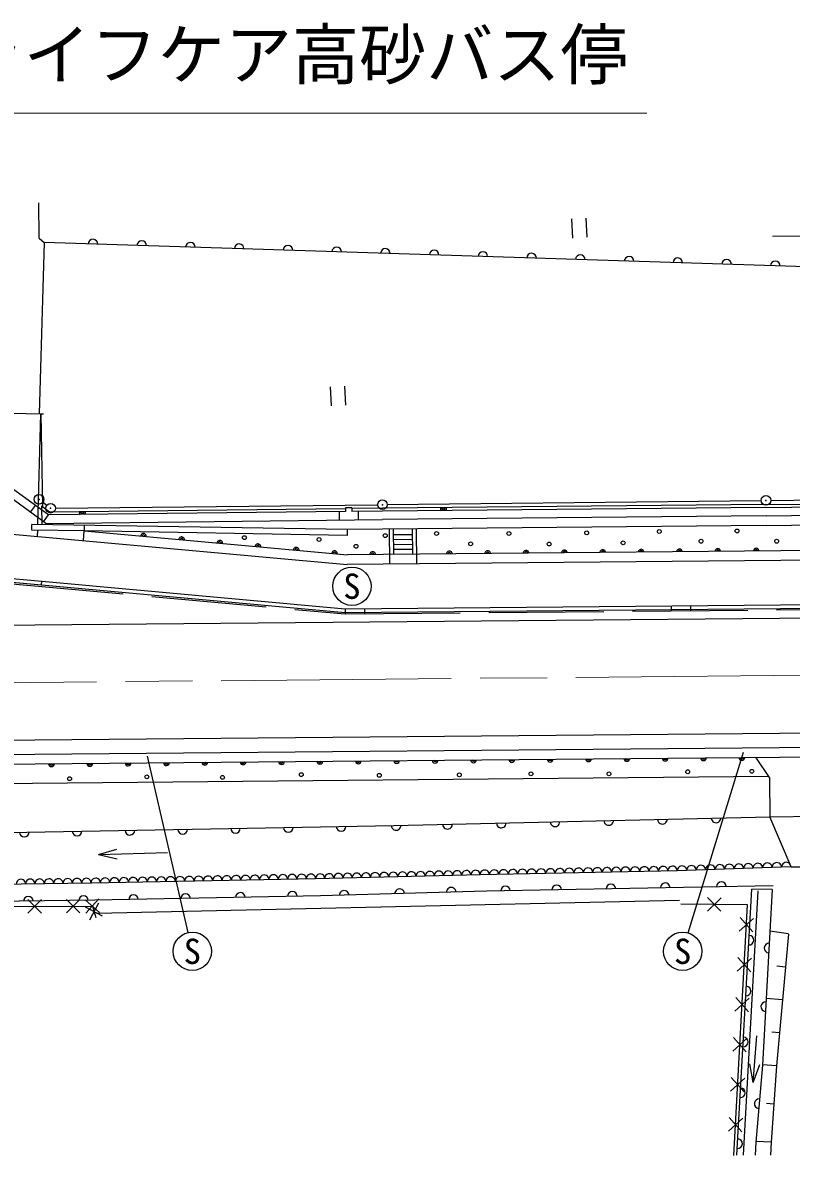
# Model space of a CAD drawing. Units: millimetres, scale not verified. Extents: x 40000 to 680000, y 20000 to 380000.
# Drawn here: x 317642 to 357729, y 265453 to 324524 of the extents above; entities that cross this region are included whole.
import ezdxf
from ezdxf.enums import TextEntityAlignment as Align

# ---------------------------------------------------------------- set-up
doc = ezdxf.new("R2010")
doc.units = ezdxf.units.MM
doc.header["$LTSCALE"] = 1000
doc.header["$PDMODE"] = 32
doc.header["$PDSIZE"] = 500
doc.linetypes.add('CHAIN', pattern=[18.5, 12, -1.5, 3.5, -1.5])
doc.linetypes.add('DASHED', pattern=[7.5, 6, -1.5])
for name, color, linetype, lineweight in [('M-BGD', 7, 'Continuous', 25), ('M-BGD-EXST', 7, 'Continuous', 25), ('M-BMK', 2, 'CHAIN', 13), ('M-BMK-HTXT', 7, 'Continuous', 13), ('M-BMK-ROW', 30, 'Continuous', 25), ('M-STR-HTXT', 7, 'Continuous', 13), ('M-STR-STRC', 7, 'Continuous', 25)]:
    doc.layers.add(name, color=color, linetype=linetype, lineweight=lineweight)
doc.styles.add('ＭＳ ゴシック', font='')
doc.styles.get('ＭＳ ゴシック').set_extended_font_data('MS Gothic')

msp = doc.modelspace()

# ---------------------------------------------------------------- linework, layer by layer
at = {"layer": 'M-BGD'}
for p, q in [((318507, 313282), (318479, 315121)), ((318507, 313282), (318767, 313061)), ((318767, 313061), (318506, 304118)), ((382306, 311026), (318767, 313061)), ((317069, 304156), (318568, 304117)), ((318568, 304117), (318419, 298354)), ((318568, 304117), (318736, 304120)), ((318586, 304117), (318679, 299261)), ((356406, 299392), (375488, 299601)), ((319035, 299001), (318619, 299306)), ((318619, 299306), (318637, 298348)), ((318987, 298851), (318622, 299117)), ((334476, 299025), (318987, 298851)), ((334475, 299175), (319035, 299001)), ((320910, 298873), (320608, 299019)), ((320608, 299019), (320610, 298869)), ((320610, 298869), (320908, 299023)), ((320908, 299023), (320910, 298873)), ((334141, 299021), (334146, 298581)), ((334804, 299219), (334474, 299215)), ((334474, 299215), (334476, 299025)), ((334804, 299219), (334806, 299029)), ((336400, 299197), (334805, 299179)), ((336402, 299047), (334806, 299029)), ((335141, 299033), (335146, 298593)), ((356401, 299392), (336400, 299197)), ((356403, 299242), (336402, 299047)), ((339434, 299226), (339436, 299076)), ((339736, 299082), (339434, 299226)), ((339436, 299076), (339734, 299232)), ((339734, 299232), (339736, 299082)), ((356407, 299242), (375488, 299451)), ((356411, 298802), (375489, 299011)), ((309536, 298538), (334564, 296268)), ((334572, 298086), (318119, 298359)), ((318846, 298409), (318633, 298565)), ((318728, 298496), (318987, 298851)), ((318846, 298409), (336410, 298607)), ((356411, 298802), (336407, 298607)), ((356416, 298302), (379147, 298519)), ((318411, 298054), (318403, 297734)), ((320808, 297516), (320853, 298014)), ((334567, 297786), (320853, 298014)), ((320853, 298014), (334584, 296768)), ((334572, 298086), (334569, 297786)), ((336416, 298107), (334572, 298086)), ((356416, 298302), (336416, 298107)), ((336798, 296288), (336778, 298110)), ((336992, 296790), (336978, 298112)), ((337981, 297820), (336981, 297809)), ((337992, 296799), (337978, 298122)), ((338198, 296301), (338178, 298124)), ((437947, 297219), (334564, 296268)), ((378993, 297176), (334584, 296768)), ((337984, 297565), (336984, 297554)), ((337987, 297310), (336987, 297299)), ((337990, 297055), (336990, 297044)), ((309435, 296037), (334457, 293767)), ((318624, 295204), (318641, 295391)), ((318641, 295391), (334464, 293955)), ((334464, 293955), (375557, 294333)), ((334457, 293767), (375559, 294145)), ((334464, 293955), (334467, 293687)), ((335464, 293965), (335467, 293697)), ((351465, 294112), (351468, 293844)), ((352465, 294121), (352468, 293853)), ((257721, 285811), (426637, 287365)), ((257726, 285311), (426641, 286865)), ((355854, 286214), (356615, 285108)), ((257735, 284311), (356538, 285220)), ((356593, 285107), (356606, 283113)), ((337000, 282651), (356606, 283113)), ((356606, 283113), (360359, 283146)), ((357712, 280495), (356606, 283113)), ((321600, 281143), (322558, 281429)), ((321600, 281143), (325192, 281243)), ((321600, 281143), (322573, 280912)), ((357712, 280495), (361447, 280524)), ((356773, 279517), (341824, 279225)), ((320942, 278080), (321611, 278823)), ((353348, 278188), (354062, 278888)), ((354055, 278181), (353355, 278895)), ((354892, 265454), (355667, 279329)), ((355982, 279254), (355224, 265457)), ((356735, 279315), (355667, 279329)), ((317918, 278794), (318627, 278090)), ((318625, 278797), (317920, 278087)), ((319920, 278801), (320630, 278096)), ((320627, 278803), (319923, 278094)), ((321648, 278117), (320905, 278786)), ((321807, 277923), (320925, 278393)), ((321601, 278599), (321131, 277717)), ((321508, 278090), (351894, 278765)), ((355444, 278521), (351966, 278555)), ((354732, 265453), (355444, 278521)), ((355015, 277145), (355760, 277813)), ((355054, 277851), (355721, 277107)), ((357587, 276998), (356613, 277144)), ((357587, 276994), (356950, 270115)), ((354902, 275061), (355646, 275728)), ((354940, 275767), (355608, 275022)), ((357428, 275274), (356970, 275317)), ((354788, 272976), (355533, 273643)), ((354826, 273682), (355494, 272937)), ((357269, 273555), (356415, 273634)), ((357109, 271835), (356713, 271872)), ((354674, 270891), (355419, 271559)), ((354713, 271597), (355380, 270853)), ((355743, 269249), (355934, 271681)), ((355743, 269249), (355561, 270233)), ((355743, 269249), (356077, 270192)), ((356950, 270115), (356219, 270167)), ((356950, 270115), (356671, 266138)), ((354561, 268807), (355305, 269474)), ((354599, 269513), (355267, 268768)), ((356811, 268127), (356431, 268153)), ((354447, 266722), (355192, 267389)), ((354486, 267428), (355153, 266683)), ((356671, 266138), (355882, 266172)), ((356671, 266138), (356642, 265470))]:
    msp.add_line(p, q, dxfattribs=at)
at = {"layer": 'M-BGD', "linetype": 'DASHED'}
for p, q in [((318622, 299117), (316802, 300447)), ((318633, 298565), (316765, 299929)), ((318055, 298987), (318315, 299342)), ((318114, 298059), (318119, 298359)), ((320857, 298314), (320853, 298014)), ((320853, 298014), (318114, 298059)), ((309432, 295957), (334453, 293687)), ((315653, 295662), (318641, 295391)), ((334453, 293687), (375559, 294065))]:
    msp.add_line(p, q, dxfattribs=at)
at = {"layer": 'M-BGD'}
for points in [[(275220, 282117), (296097, 282013), (314974, 282261), (337000, 282651)], [(341495, 280075), (332922, 279876), (321210, 279654), (306575, 279443), (291803, 279411), (276096, 279467)], [(357712, 280495), (351779, 280290), (341495, 280075)], [(341824, 279225), (333173, 278984), (321399, 278759), (310864, 278625), (307125, 278542), (277366, 278604)], [(356735, 279315), (356219, 270158), (355879, 266132), (355837, 265463)], [(307267, 277725), (307257, 278407), (321276, 278452), (321456, 277864)]]:
    msp.add_lwpolyline(points, dxfattribs=at)
for centre in [(329204, 297667), (336550, 297774), (339227, 297881), (343000, 297881), (347055, 297921), (350842, 297988), (354896, 298015), (333098, 297573), (335027, 297217), (341002, 297346), (345096, 297334), (348954, 297396), (353020, 297479), (356962, 297479), (332172, 285310), (336240, 285270), (340415, 285297), (344149, 285350), (348217, 285350), (352325, 285458), (355670, 285484), (320089, 285096), (324117, 285190), (328064, 285163)]:
    msp.add_circle(centre, 100, dxfattribs=at)
for centre, radius, start, end in [((321309, 312979), 250, 358.16547, 178.16547), ((323850, 312898), 250, 358.16547, 178.16547), ((326392, 312817), 250, 358.16547, 178.16547), ((328933, 312735), 250, 358.16547, 178.16547), ((331475, 312654), 250, 358.16547, 178.16547), ((334016, 312572), 250, 358.16547, 178.16547), ((336558, 312491), 250, 358.16547, 178.16547), ((339100, 312410), 250, 358.16547, 178.16547), ((341641, 312328), 250, 358.16547, 178.16547), ((344183, 312247), 250, 358.16547, 178.16547), ((346724, 312165), 250, 358.16547, 178.16547), ((349266, 312084), 250, 358.16547, 178.16547), ((351807, 312003), 250, 358.16547, 178.16547), ((354349, 311921), 250, 358.16547, 178.16547), ((356890, 311840), 250, 358.16547, 178.16547), ((323940, 297734), 150, 354.81637, 174.81637), ((323940, 297734), 75, 354.81637, 174.81637), ((325932, 297553), 150, 354.81637, 174.81637), ((325932, 297553), 75, 354.81637, 174.81637), ((327923, 297372), 150, 354.81637, 174.81637), ((327923, 297372), 75, 354.81637, 174.81637), ((329915, 297192), 150, 354.81637, 174.81637), ((329915, 297192), 75, 354.81637, 174.81637), ((331907, 297011), 150, 354.81637, 174.81637), ((331907, 297011), 75, 354.81637, 174.81637), ((333899, 296830), 150, 354.81637, 174.81637), ((333899, 296830), 75, 354.81637, 174.81637), ((335896, 296780), 150, 0.52697, 180.52697), ((335896, 296780), 75, 0.52697, 180.52697), ((339896, 296817), 150, 0.52697, 180.52697), ((339896, 296817), 75, 0.52697, 180.52697), ((341896, 296835), 150, 0.52697, 180.52697), ((341896, 296835), 75, 0.52697, 180.52697), ((343896, 296854), 150, 0.52697, 180.52697), ((343896, 296854), 75, 0.52697, 180.52697), ((345896, 296872), 150, 0.52697, 180.52697), ((345896, 296872), 75, 0.52697, 180.52697), ((347895, 296890), 150, 0.52697, 180.52697), ((347895, 296890), 75, 0.52697, 180.52697), ((349895, 296909), 150, 0.52697, 180.52697), ((349895, 296909), 75, 0.52697, 180.52697), ((351895, 296927), 150, 0.52697, 180.52697), ((351895, 296927), 75, 0.52697, 180.52697), ((353895, 296946), 150, 0.52697, 180.52697), ((353895, 296946), 75, 0.52697, 180.52697), ((355895, 296964), 150, 0.52697, 180.52697), ((355895, 296964), 75, 0.52697, 180.52697), ((323147, 285913), 150, 180.52696, 0.52696), ((323147, 285913), 75, 180.52696, 0.52696), ((325147, 285931), 150, 180.52696, 0.52696), ((325147, 285931), 75, 180.52696, 0.52696), ((327147, 285950), 150, 180.52696, 0.52696), ((327147, 285950), 75, 180.52696, 0.52696), ((329147, 285968), 150, 180.52696, 0.52696), ((329147, 285968), 75, 180.52696, 0.52696), ((331147, 285986), 150, 180.52696, 0.52696), ((331147, 285986), 75, 180.52696, 0.52696), ((333146, 286005), 150, 180.52696, 0.52696), ((333146, 286005), 75, 180.52696, 0.52696), ((335146, 286023), 150, 180.52696, 0.52696), ((335146, 286023), 75, 180.52696, 0.52696), ((337146, 286042), 150, 180.52696, 0.52696), ((337146, 286042), 75, 180.52696, 0.52696), ((339146, 286060), 150, 180.52696, 0.52696), ((339146, 286060), 75, 180.52696, 0.52696), ((341146, 286078), 150, 180.52696, 0.52696), ((341146, 286078), 75, 180.52696, 0.52696), ((343146, 286097), 150, 180.52696, 0.52696), ((343146, 286097), 75, 180.52696, 0.52696), ((345146, 286115), 150, 180.52696, 0.52696), ((345146, 286115), 75, 180.52696, 0.52696), ((347146, 286134), 150, 180.52696, 0.52696), ((347146, 286134), 75, 180.52696, 0.52696), ((349146, 286152), 150, 180.52696, 0.52696), ((349146, 286152), 75, 180.52696, 0.52696), ((351146, 286170), 150, 180.52696, 0.52696), ((351146, 286170), 75, 180.52696, 0.52696), ((353146, 286189), 150, 180.52696, 0.52696), ((353146, 286189), 75, 180.52696, 0.52696), ((355146, 286207), 150, 180.52696, 0.52696), ((355146, 286207), 75, 180.52696, 0.52696), ((319147, 285876), 150, 180.52696, 0.52696), ((319147, 285876), 75, 180.52696, 0.52696), ((321147, 285895), 150, 180.52696, 0.52696), ((321147, 285895), 75, 180.52696, 0.52696), ((351004, 282981), 250, 181.35161, 1.35161), ((353805, 283047), 250, 181.35161, 1.35161), ((320480, 282358), 250, 181.01374, 1.01374), ((323234, 282407), 250, 181.01374, 1.01374), ((325987, 282456), 250, 181.01374, 1.01374), ((328740, 282505), 250, 181.01374, 1.01374), ((331494, 282553), 250, 181.01374, 1.01374), ((334247, 282602), 250, 181.01374, 1.01374), ((337118, 282654), 250, 181.35161, 1.35161), ((339801, 282717), 250, 181.35161, 1.35161), ((342602, 282783), 250, 181.35161, 1.35161), ((345403, 282849), 250, 181.35161, 1.35161), ((348203, 282915), 250, 181.35161, 1.35161), ((317727, 282310), 250, 181.01374, 1.01374), ((353509, 280352), 247, 1.36844, 182.58553), ((354004, 280370), 247, 1.36844, 182.58553), ((354498, 280387), 247, 1.36844, 182.58553), ((354993, 280404), 247, 1.36844, 182.58553), ((355487, 280421), 247, 1.36844, 182.58553), ((355981, 280438), 247, 1.36844, 182.58553), ((356476, 280455), 247, 1.36844, 182.58553), ((356970, 280472), 247, 1.36844, 182.58553), ((357465, 280489), 247, 1.36844, 182.58553), ((326334, 279757), 244, 359.70011, 182.46449), ((326822, 279766), 244, 359.70011, 182.46449), ((327310, 279775), 244, 359.70011, 182.46449), ((327798, 279785), 244, 359.70011, 182.46449), ((328286, 279794), 244, 359.70011, 182.46449), ((328774, 279803), 244, 359.70011, 182.46449), ((329262, 279812), 244, 359.70011, 182.46449), ((329750, 279821), 244, 359.70011, 182.46449), ((330238, 279831), 244, 359.70011, 182.46449), ((330726, 279840), 244, 359.70011, 182.46449), ((331214, 279849), 244, 359.70011, 182.46449), ((331702, 279858), 244, 359.70011, 182.46449), ((332190, 279868), 244, 359.70011, 182.46449), ((332678, 279877), 244, 359.70011, 182.46449), ((333160, 279893), 238, 358.56731, 184.1044), ((333636, 279904), 238, 358.56731, 184.1044), ((334112, 279915), 238, 358.56731, 184.1044), ((334589, 279926), 238, 358.56731, 184.1044), ((335065, 279937), 238, 358.56731, 184.1044), ((335541, 279948), 238, 358.56731, 184.1044), ((336018, 279959), 238, 358.56731, 184.1044), ((336494, 279970), 238, 358.56731, 184.1044), ((336970, 279981), 238, 358.56731, 184.1044), ((337446, 279993), 238, 358.56731, 184.1044), ((337923, 280004), 238, 358.56731, 184.1044), ((338399, 280015), 238, 358.56731, 184.1044), ((338875, 280026), 238, 358.56731, 184.1044), ((339351, 280037), 238, 358.56731, 184.1044), ((339828, 280048), 238, 358.56731, 184.1044), ((340304, 280059), 238, 358.56731, 184.1044), ((340780, 280070), 238, 358.56731, 184.1044), ((341257, 280081), 238, 358.56731, 184.1044), ((341740, 280086), 245, 0.01717, 182.3743), ((342229, 280096), 245, 0.01717, 182.3743), ((342719, 280106), 245, 0.01717, 182.3743), ((343209, 280116), 245, 0.01717, 182.3743), ((343699, 280126), 245, 0.01717, 182.3743), ((344188, 280137), 245, 0.01717, 182.3743), ((344678, 280147), 245, 0.01717, 182.3743), ((345168, 280157), 245, 0.01717, 182.3743), ((345657, 280167), 245, 0.01717, 182.3743), ((346147, 280178), 245, 0.01717, 182.3743), ((346637, 280188), 245, 0.01717, 182.3743), ((347127, 280198), 245, 0.01717, 182.3743), ((347616, 280208), 245, 0.01717, 182.3743), ((348106, 280218), 245, 0.01717, 182.3743), ((348596, 280229), 245, 0.01717, 182.3743), ((349085, 280239), 245, 0.01717, 182.3743), ((349575, 280249), 245, 0.01717, 182.3743), ((350065, 280259), 245, 0.01717, 182.3743), ((350555, 280270), 245, 0.01717, 182.3743), ((351044, 280280), 245, 0.01717, 182.3743), ((351534, 280290), 245, 0.01717, 182.3743), ((352026, 280301), 247, 1.36844, 182.58553), ((352520, 280318), 247, 1.36844, 182.58553), ((353015, 280335), 247, 1.36844, 182.58553), ((317551, 279607), 244, 359.42157, 182.23282), ((318039, 279614), 244, 359.42157, 182.23282), ((318527, 279621), 244, 359.42157, 182.23282), ((319015, 279629), 244, 359.42157, 182.23282), ((319503, 279636), 244, 359.42157, 182.23282), ((319990, 279643), 244, 359.42157, 182.23282), ((320478, 279650), 244, 359.42157, 182.23282), ((320966, 279657), 244, 359.42157, 182.23282), ((321454, 279665), 244, 359.70011, 182.46449), ((321942, 279674), 244, 359.70011, 182.46449), ((322430, 279683), 244, 359.70011, 182.46449), ((322918, 279692), 244, 359.70011, 182.46449), ((323406, 279702), 244, 359.70011, 182.46449), ((323894, 279711), 244, 359.70011, 182.46449), ((324382, 279720), 244, 359.70011, 182.46449), ((324870, 279729), 244, 359.70011, 182.46449), ((325358, 279739), 244, 359.70011, 182.46449), ((325846, 279748), 244, 359.70011, 182.46449), ((339994, 279174), 250, 1.59853, 181.59853), ((342821, 279244), 250, 1.11868, 181.11868), ((345493, 279297), 250, 1.11868, 181.11868), ((348321, 279352), 250, 1.11868, 181.11868), ((351151, 279407), 250, 1.11868, 181.11868), ((354081, 279465), 250, 1.11868, 181.11868), ((317940, 278705), 250, 0.72666, 180.72666), ((320816, 278744), 250, 0.72666, 180.72666), ((323422, 278791), 250, 1.09274, 181.09274), ((326140, 278845), 250, 1.09274, 181.09274), ((328992, 278904), 250, 1.09274, 181.09274), ((331710, 278960), 250, 1.09274, 181.09274), ((334406, 279011), 250, 1.59853, 181.59853), ((337302, 279099), 250, 1.59853, 181.59853), ((355518, 276675), 250, 266.80648, 86.80648), ((356563, 276263), 250, 86.77039, 266.77039), ((355370, 274022), 250, 266.80648, 86.80648), ((356391, 273211), 250, 86.77039, 266.77039), ((355222, 271369), 250, 266.80648, 86.80648), ((355074, 268715), 250, 266.80648, 86.80648), ((356049, 268145), 250, 85.17264, 265.17264), ((354926, 266062), 250, 266.80648, 86.80648)]:
    msp.add_arc(centre, radius, start, end, dxfattribs=at)
at = {"layer": 'M-BGD-EXST'}
for p, q in [((346260, 314289), (346313, 313290)), ((347009, 314329), (347062, 313330)), ((333676, 305532), (333729, 304533)), ((334425, 305571), (334478, 304573)), ((326266, 277068), (324149, 286277)), ((352354, 277050), (355234, 286473))]:
    msp.add_line(p, q, dxfattribs=at)
for centre in [(334812, 295133), (326490, 276093), (352062, 276093)]:
    msp.add_circle(centre, 1000, dxfattribs=at)
at = {"layer": 'M-BMK'}
msp.add_line((272499, 289697), (370994, 290603), dxfattribs=at)
at = {"layer": 'M-BMK-HTXT'}
msp.add_lwpolyline([(301365, 294630), (307502, 319811), (350188, 319811)], dxfattribs=at)
at = {"layer": 'M-BMK-ROW'}
for p, q in [((318693, 299512), (318901, 299354)), ((318693, 299512), (318901, 299354)), ((336654, 299388), (356154, 299606)), ((336654, 299388), (356154, 299606)), ((356654, 299611), (376153, 299781)), ((356654, 299611), (376153, 299781)), ((319349, 299205), (336154, 299382)), ((319349, 299205), (336154, 299382))]:
    msp.add_line(p, q, dxfattribs=at)
for centre in [(318494, 299663), (318494, 299663), (336404, 299385), (336404, 299385), (356404, 299609), (356404, 299609), (319099, 299202), (319099, 299202)]:
    msp.add_circle(centre, 250, dxfattribs=at)
for p in [(318494, 299663), (318494, 299663), (336404, 299385), (336404, 299385), (356404, 299609), (356404, 299609), (319099, 299202), (319099, 299202)]:
    msp.add_point(p, dxfattribs=at)
at = {"layer": 'M-STR-HTXT'}
msp.add_line((375922, 313386), (356740, 313386), dxfattribs=at)
at = {"layer": 'M-STR-STRC'}
for p, q in [((258035, 292564), (437972, 294219)), ((257714, 286561), (438027, 288220))]:
    msp.add_line(p, q, dxfattribs=at)

# ---------------------------------------------------------------- texts
at = {"layer": 'M-BGD-EXST', "style": 'ＭＳ ゴシック'}
for p in [(334812, 295133), (326490, 276093), (352062, 276093)]:
    msp.add_text('S', height=1320, dxfattribs=at).set_placement(p, align=Align.MIDDLE_CENTER)
at = {"layer": 'M-BMK-HTXT', "style": 'ＭＳ ゴシック'}
msp.add_text('ライフケア高砂バス停', height=2566, dxfattribs=at).set_placement((314188, 320811), align=Align.BOTTOM_LEFT)

doc.saveas('drawing.dxf')
